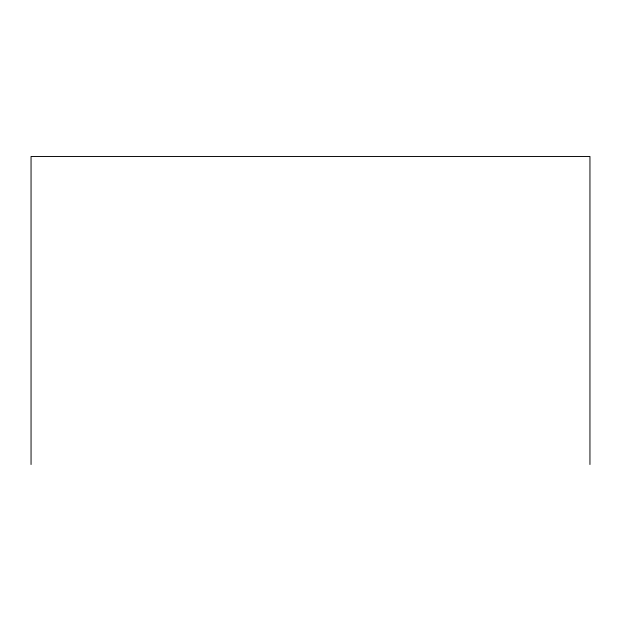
<?xml version="1.0" encoding="UTF-8"?>
<svg xmlns="http://www.w3.org/2000/svg" width="621" height="621" viewBox="0 0 621 621"><rect width="100%" height="100%" fill="white"/><g stroke="black" fill="none" stroke-linecap="round" stroke-linejoin="round"><path stroke-width="0.93" d="M589.95 464.516L589.95 156.484L31.05 156.484L31.05 464.516"/></g></svg>
